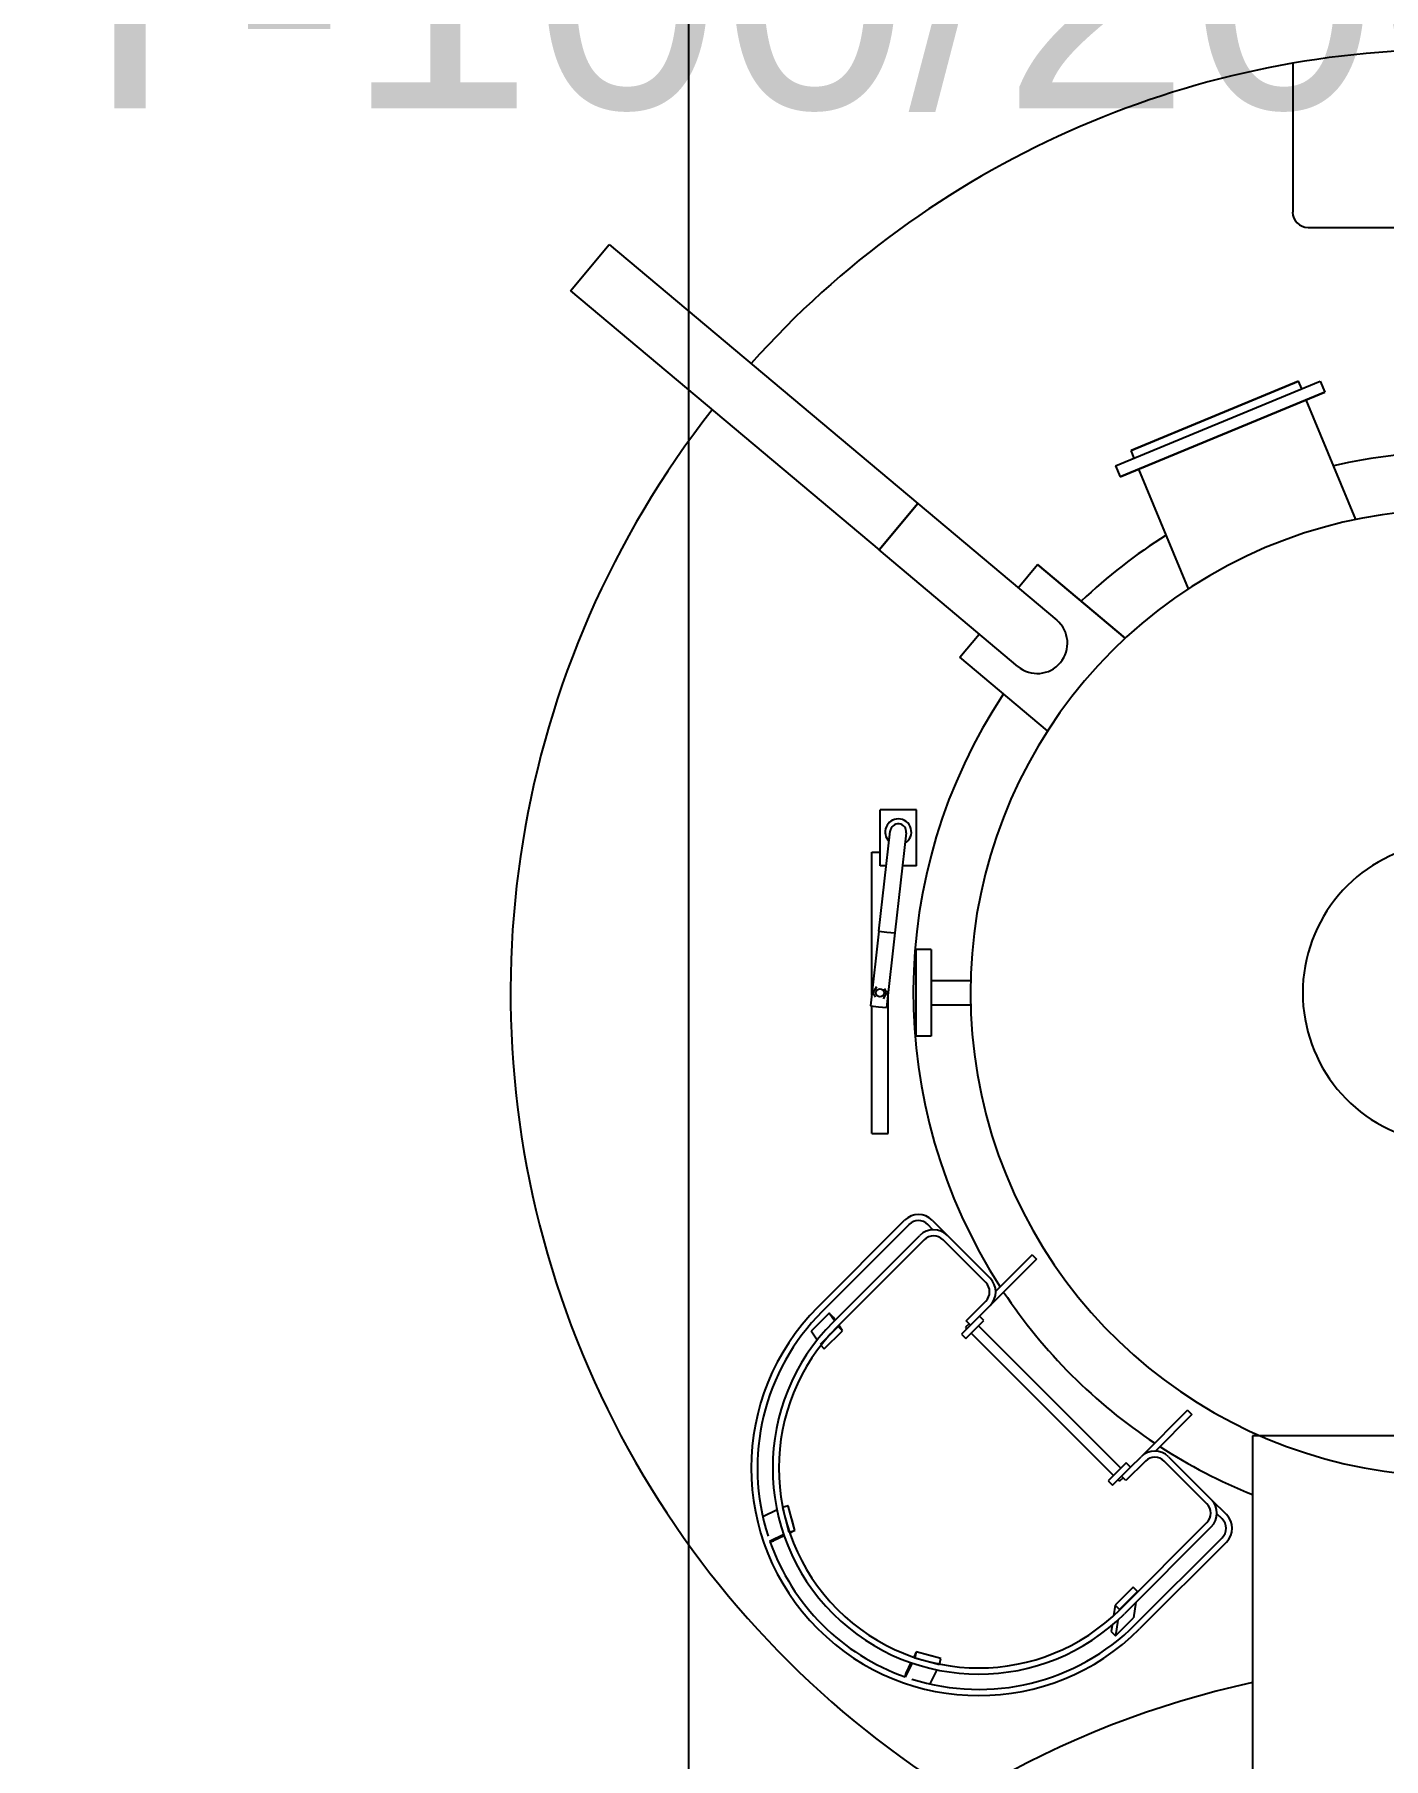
# Model space of a CAD drawing. Header units: inches. Extents: x 517790 to 538444, y 301815 to 302461.
# Drawn here: x 517874.188 to 517877.35, y 302333.649 to 302337.689 of the extents above; entities that cross this region are included whole.
import ezdxf

# ---------------------------------------------------------------- set-up
doc = ezdxf.new("R2010")
doc.units = ezdxf.units.IN
doc.header["$MEASUREMENT"] = 0
doc.linetypes.add('BLAST PROOF PARTITION-EMBED 1_DWG$0$DIVIDE2', pattern=[0.625, 0.25, -0.125, 0, -0.125, 0, -0.125])
doc.layers.add('硅胶总平面底图 工艺装置区', color=253, linetype='Continuous')
doc.layers.add('硅胶总平面底图0804', color=253, linetype='Continuous')
doc.styles.get("Standard").update_dxf_attribs({"font": 'arial.ttf'})

msp = doc.modelspace()

# ---------------------------------------------------------------- linework, layer by layer
at = {"layer": '硅胶总平面底图 工艺装置区', "linetype": 'BLAST PROOF PARTITION-EMBED 1_DWG$0$DIVIDE2', "lineweight": -3, "ltscale": 400}
msp.add_line((517875.7208, 302348.8476), (517875.7208, 302291.2639), dxfattribs=at)
at = {"layer": '硅胶总平面底图 工艺装置区', "color": 253, "linetype": 'Continuous', "lineweight": -3}
for p, q in [((517877.1368, 302337.6213), (517877.1368, 302337.2725)), ((517877.1368, 302337.2724), (517877.1368, 302337.2725)), ((517877.1368, 302337.2724), (517877.1368, 302337.2724)), ((517877.1727, 302337.2365), (517877.5144, 302337.2365)), ((517877.1727, 302337.2365), (517877.1727, 302337.2365)), ((517877.1727, 302337.2365), (517877.1727, 302337.2365)), ((517875.4441, 302337.0877), (517875.5351, 302337.1961)), ((517875.4441, 302337.0877), (517875.5351, 302337.1961)), ((517875.5351, 302337.1961), (517876.2582, 302336.5894)), ((517875.4441, 302337.0877), (517876.1672, 302336.4809)), ((517876.7218, 302336.6779), (517877.2015, 302336.8766)), ((517876.7218, 302336.6779), (517877.2015, 302336.8766)), ((517876.7582, 302336.7134), (517877.1507, 302336.876)), ((517877.1507, 302336.876), (517876.7582, 302336.7134)), ((517877.1579, 302336.8586), (517877.1507, 302336.876)), ((517877.2015, 302336.8766), (517877.2123, 302336.8505)), ((517877.2123, 302336.8505), (517876.7327, 302336.6518)), ((517876.7327, 302336.6518), (517877.2123, 302336.8505)), ((517877.2848, 302336.5522), (517877.1687, 302336.8324)), ((517876.7654, 302336.696), (517876.7582, 302336.7134)), ((517876.7218, 302336.6779), (517876.7327, 302336.6518)), ((517876.8923, 302336.3896), (517876.7763, 302336.6698)), ((517876.2582, 302336.5894), (517876.1672, 302336.4809)), ((517876.1672, 302336.4809), (517876.2582, 302336.5894)), ((517876.2582, 302336.5894), (517876.5836, 302336.3163)), ((517876.4926, 302336.2078), (517876.1672, 302336.4809)), ((517876.4932, 302336.3921), (517876.5388, 302336.4464)), ((517876.4932, 302336.3921), (517876.5388, 302336.4464)), ((517876.5388, 302336.4464), (517876.7444, 302336.2738)), ((517876.7444, 302336.2738), (517876.5388, 302336.4464)), ((517876.3567, 302336.2294), (517876.4022, 302336.2837)), ((517876.3567, 302336.2294), (517876.4022, 302336.2837)), ((517876.5624, 302336.0569), (517876.3567, 302336.2294)), ((517876.5624, 302336.0569), (517876.3567, 302336.2294)), ((517876.1698, 302335.7406), (517876.1698, 302335.8717)), ((517876.2548, 302335.8717), (517876.1698, 302335.8717)), ((517876.2548, 302335.7406), (517876.2548, 302335.8717)), ((517876.1669, 302335.5874), (517876.1935, 302335.8219)), ((517876.231, 302335.8177), (517876.2044, 302335.5832)), ((517876.15, 302335.4384), (517876.15, 302335.7726)), ((517876.15, 302335.7726), (517876.1698, 302335.7726)), ((517876.1843, 302335.7406), (517876.1698, 302335.7406)), ((517876.2548, 302335.7406), (517876.2223, 302335.7406)), ((517876.1669, 302335.5874), (517876.147, 302335.4125)), ((517876.1669, 302335.5874), (517876.1857, 302335.5853)), ((517876.2044, 302335.5832), (517876.1846, 302335.4083)), ((517876.1857, 302335.5853), (517876.2044, 302335.5832)), ((517876.2535, 302335.5448), (517876.2535, 302335.4429)), ((517876.2895, 302335.5448), (517876.2535, 302335.5448)), ((517876.2895, 302335.5448), (517876.2895, 302335.4429)), ((517876.1613, 302335.4571), (517876.1531, 302335.4429)), ((517876.1614, 302335.4571), (517876.1613, 302335.4571)), ((517876.1858, 302335.4429), (517876.1803, 302335.4525)), ((517876.3819, 302335.4714), (517876.2895, 302335.4714)), ((517876.147, 302335.4125), (517876.1658, 302335.4104)), ((517876.15, 302335.1132), (517876.15, 302335.4122)), ((517876.1531, 302335.4429), (517876.1587, 302335.4333)), ((517876.1776, 302335.4287), (517876.1777, 302335.4287)), ((517876.1777, 302335.4287), (517876.1858, 302335.4429)), ((517876.189, 302335.1132), (517876.189, 302335.4474)), ((517876.2535, 302335.4429), (517876.2535, 302335.341)), ((517876.2895, 302335.4429), (517876.2895, 302335.341)), ((517876.3819, 302335.4144), (517876.2895, 302335.4144)), ((517876.1658, 302335.4104), (517876.1846, 302335.4083)), ((517876.2895, 302335.341), (517876.2535, 302335.341)), ((517876.15, 302335.1132), (517876.189, 302335.1132)), ((517876.0239, 302334.7066), (517876.2273, 302334.9101)), ((517876.2375, 302334.8999), (517876.0341, 302334.6965)), ((517876.2937, 302334.8878), (517876.2816, 302334.8999)), ((517876.2918, 302334.9101), (517876.3274, 302334.8745)), ((517876.0595, 302334.671), (517876.2629, 302334.8745)), ((517876.2731, 302334.8643), (517876.0697, 302334.6609)), ((517876.4172, 302334.7643), (517876.3172, 302334.8643)), ((517876.3274, 302334.8745), (517876.4274, 302334.7745)), ((517876.5363, 302334.8189), (517876.4274, 302334.71)), ((517876.5261, 302334.8291), (517876.4407, 302334.7437)), ((517876.5261, 302334.8291), (517876.5363, 302334.8189)), ((517876.0502, 302334.6922), (517876.0078, 302334.6498)), ((517876.0603, 302334.682), (517876.0502, 302334.6922)), ((517876.0625, 302334.6741), (517876.0502, 302334.6922)), ((517876.4028, 302334.6854), (517876.3604, 302334.6431)), ((517876.3714, 302334.6744), (517876.4172, 302334.7202)), ((517876.4274, 302334.71), (517876.4028, 302334.6854)), ((517876.413, 302334.6753), (517876.4028, 302334.6854)), ((517876.022, 302334.6289), (517876.0078, 302334.6498)), ((517876.0712, 302334.6612), (517876.0289, 302334.6188)), ((517876.039, 302334.6086), (517876.0814, 302334.651)), ((517876.0644, 302334.676), (517876.0603, 302334.682)), ((517876.0713, 302334.6612), (517876.0707, 302334.6619)), ((517876.0814, 302334.651), (517876.0712, 302334.6612)), ((517876.0814, 302334.651), (517876.0727, 302334.6639)), ((517876.0736, 302334.6432), (517876.0814, 302334.651)), ((517876.0814, 302334.651), (517876.0814, 302334.651)), ((517876.3782, 302334.6676), (517876.3698, 302334.6592)), ((517876.3698, 302334.6592), (517876.3731, 302334.6558)), ((517876.3706, 302334.6329), (517876.413, 302334.6753)), ((517876.3816, 302334.6642), (517876.3714, 302334.6744)), ((517876.3833, 302334.6456), (517876.7171, 302334.3118)), ((517876.4003, 302334.6626), (517876.734, 302334.3288)), ((517876.0289, 302334.6188), (517876.039, 302334.6086)), ((517876.3604, 302334.6431), (517876.3706, 302334.6329)), ((517876.8904, 302334.4648), (517876.7815, 302334.3559)), ((517876.9006, 302334.4547), (517876.8152, 302334.3692)), ((517876.8904, 302334.4648), (517876.9006, 302334.4547)), ((517877.7592, 302334.4045), (517877.0424, 302334.4045)), ((517877.7592, 302334.4045), (517877.0424, 302334.4045)), ((517877.0424, 302334.4045), (517877.0424, 302332.7053)), ((517877.0424, 302334.4045), (517877.0424, 302332.7053)), ((517876.7467, 302334.3415), (517876.7044, 302334.2991)), ((517876.7145, 302334.289), (517876.7569, 302334.3313)), ((517876.7917, 302334.3458), (517876.7459, 302334.3)), ((517876.7569, 302334.3313), (517876.7467, 302334.3415)), ((517876.7569, 302334.3313), (517876.7815, 302334.3559)), ((517876.9358, 302334.2457), (517876.8358, 302334.3458)), ((517876.8459, 302334.3559), (517876.946, 302334.2559)), ((517876.7044, 302334.2991), (517876.7145, 302334.289)), ((517876.7272, 302334.3017), (517876.7306, 302334.2983)), ((517876.7391, 302334.3068), (517876.7306, 302334.2983)), ((517876.7459, 302334.3), (517876.7357, 302334.3101)), ((517875.9545, 302334.2409), (517875.9406, 302334.2372)), ((517875.9543, 302334.2409), (517875.9483, 302334.2393)), ((517875.9543, 302334.2409), (517875.9543, 302334.2409)), ((517875.97, 302334.183), (517875.9545, 302334.2409)), ((517876.946, 302334.2559), (517876.9816, 302334.2203)), ((517875.9282, 302334.2311), (517875.8949, 302334.2147)), ((517875.9406, 302334.2372), (517875.9561, 302334.1793)), ((517875.9702, 302334.1831), (517875.9634, 302334.2079)), ((517876.7323, 302333.9982), (517876.9358, 302334.2016)), ((517876.9714, 302334.2101), (517876.9593, 302334.2222)), ((517875.944, 302334.1733), (517875.9108, 302334.1569)), ((517875.9118, 302334.1562), (517875.9202, 302334.1585)), ((517875.9449, 302334.1707), (517875.9202, 302334.1585)), ((517875.9561, 302334.1793), (517875.97, 302334.183)), ((517875.9571, 302334.1795), (517875.9623, 302334.1809)), ((517875.97, 302334.183), (517875.9579, 302334.1771)), ((517875.9702, 302334.1831), (517875.97, 302334.183)), ((517875.97, 302334.183), (517875.9702, 302334.1831)), ((517876.946, 302334.1915), (517876.7425, 302333.988)), ((517876.7679, 302333.9626), (517876.9714, 302334.166)), ((517876.9816, 302334.1559), (517876.7781, 302333.9524)), ((517876.763, 302334.0504), (517876.7206, 302334.008)), ((517876.7307, 302333.9979), (517876.7731, 302334.0402)), ((517876.7731, 302334.0402), (517876.763, 302334.0504)), ((517876.7731, 302334.0402), (517876.7728, 302334.0387)), ((517876.7206, 302334.008), (517876.7168, 302333.9834)), ((517876.7206, 302334.008), (517876.7307, 302333.9979)), ((517876.7308, 302333.9979), (517876.7306, 302333.9965)), ((517876.7692, 302334.0147), (517876.7636, 302333.9787)), ((517876.7134, 302333.9612), (517876.7112, 302333.9465)), ((517876.7214, 302333.9364), (517876.7636, 302333.9787)), ((517876.727, 302333.9732), (517876.7214, 302333.9364)), ((517876.7112, 302333.9465), (517876.7214, 302333.9364)), ((517876.2544, 302333.8984), (517876.2485, 302333.8864)), ((517876.2545, 302333.8986), (517876.2508, 302333.8847)), ((517876.2508, 302333.8847), (517876.3087, 302333.8691)), ((517876.2544, 302333.8984), (517876.2528, 302333.8923)), ((517876.2545, 302333.8984), (517876.2544, 302333.8984)), ((517876.3124, 302333.883), (517876.2545, 302333.8986)), ((517876.3124, 302333.8831), (517876.2895, 302333.8892)), ((517876.3087, 302333.8691), (517876.3124, 302333.883)), ((517876.3123, 302333.8831), (517876.3124, 302333.8831)), ((517876.2299, 302333.8484), (517876.2277, 302333.8404)), ((517876.2448, 302333.8725), (517876.2284, 302333.839)), ((517876.2421, 302333.8734), (517876.2299, 302333.8484)), ((517876.3026, 302333.8567), (517876.2862, 302333.8234)), ((517876.3089, 302333.8701), (517876.3103, 302333.8754))]:
    msp.add_line(p, q, dxfattribs=at)
msp.add_circle((517876.1695, 302335.4429), 0.00944, dxfattribs=at)
for centre, radius, start, end in [((517877.5144, 302335.4429), 2.2108, 90, 138.1649), ((517877.1727, 302337.2725), 0.036, 180, 270), ((517877.5144, 302335.4429), 2.2108, 141.8351, 257.6729), ((517877.5144, 302335.4429), 1.2668, 90, 102.8482), ((517877.5144, 302335.4429), 1.1328, 43.5424, 273.9661), ((517877.5144, 302335.4429), 1.2668, 122.1518, 133.5824), ((517876.5381, 302336.2621), 0.0708, 230, 50), ((517876.5381, 302336.2621), 0.0708, 230, 50), ((517877.5144, 302335.4429), 1.2668, 146.4176, 212.9362), ((517876.2123, 302335.8198), 0.0307, 90, 225.5414), ((517876.2123, 302335.8198), 0.0189, 83.5213, 173.5213), ((517876.2123, 302335.8198), 0.0307, 301.5012, 90), ((517876.2123, 302335.8198), 0.0189, 353.5213, 83.5213), ((517877.5144, 302335.4429), 0.354, 90, 329.4693), ((517877.5144, 302335.4429), 0.354, 90, 329.4693), ((517876.2595, 302334.8779), 0.0456, 45, 135), ((517876.2595, 302334.8779), 0.0312, 45, 135), ((517876.2952, 302334.8423), 0.0456, 45, 135), ((517876.2952, 302334.8423), 0.0312, 45, 135), ((517876.3952, 302334.7422), 0.0456, 315, 45), ((517876.3952, 302334.7422), 0.0312, 315, 45), ((517877.5144, 302335.4429), 1.2668, 213.6007, 236.3993), ((517876.401, 302334.3295), 0.5333, 135, 315), ((517876.401, 302334.3295), 0.5189, 135, 197.9757), ((517876.401, 302334.3295), 0.483, 135, 315), ((517876.401, 302334.3295), 0.4686, 135, 315), ((517876.8137, 302334.3237), 0.0456, 45, 135), ((517877.5144, 302335.4429), 1.2668, 237.0638, 248.1253), ((517876.8137, 302334.3237), 0.0312, 45, 135), ((517876.9137, 302334.2237), 0.0312, 315, 45), ((517876.9137, 302334.2237), 0.0456, 315, 45), ((517876.9493, 302334.1881), 0.0312, 315, 45), ((517876.9493, 302334.1881), 0.0456, 315, 45), ((517876.401, 302334.3295), 0.5189, 199.4014, 250.6053), ((517876.401, 302334.3295), 0.5189, 252.361, 315), ((517877.5144, 302331.6669), 2.2108, 102.3271, 138.1649)]:
    msp.add_arc(centre, radius, start, end, dxfattribs=at)
at = {"layer": '硅胶总平面底图0804', "color": 253, "linetype": 'Continuous', "lineweight": 20}
for p, q in [((517875.7205, 302348.8476), (517875.7205, 302291.2639)), ((517875.7205, 302335.6794), (517875.7205, 302344.9688))]:
    msp.add_line(p, q, dxfattribs=at)

# ---------------------------------------------------------------- texts
at = {"layer": '硅胶总平面底图 工艺装置区', "color": 9, "linetype": 'Continuous', "lineweight": 20}
msp.add_text('T-100/200/300', height=0.566398, dxfattribs=at).set_placement((517874.1699, 302337.5152))

doc.saveas('drawing.dxf')
